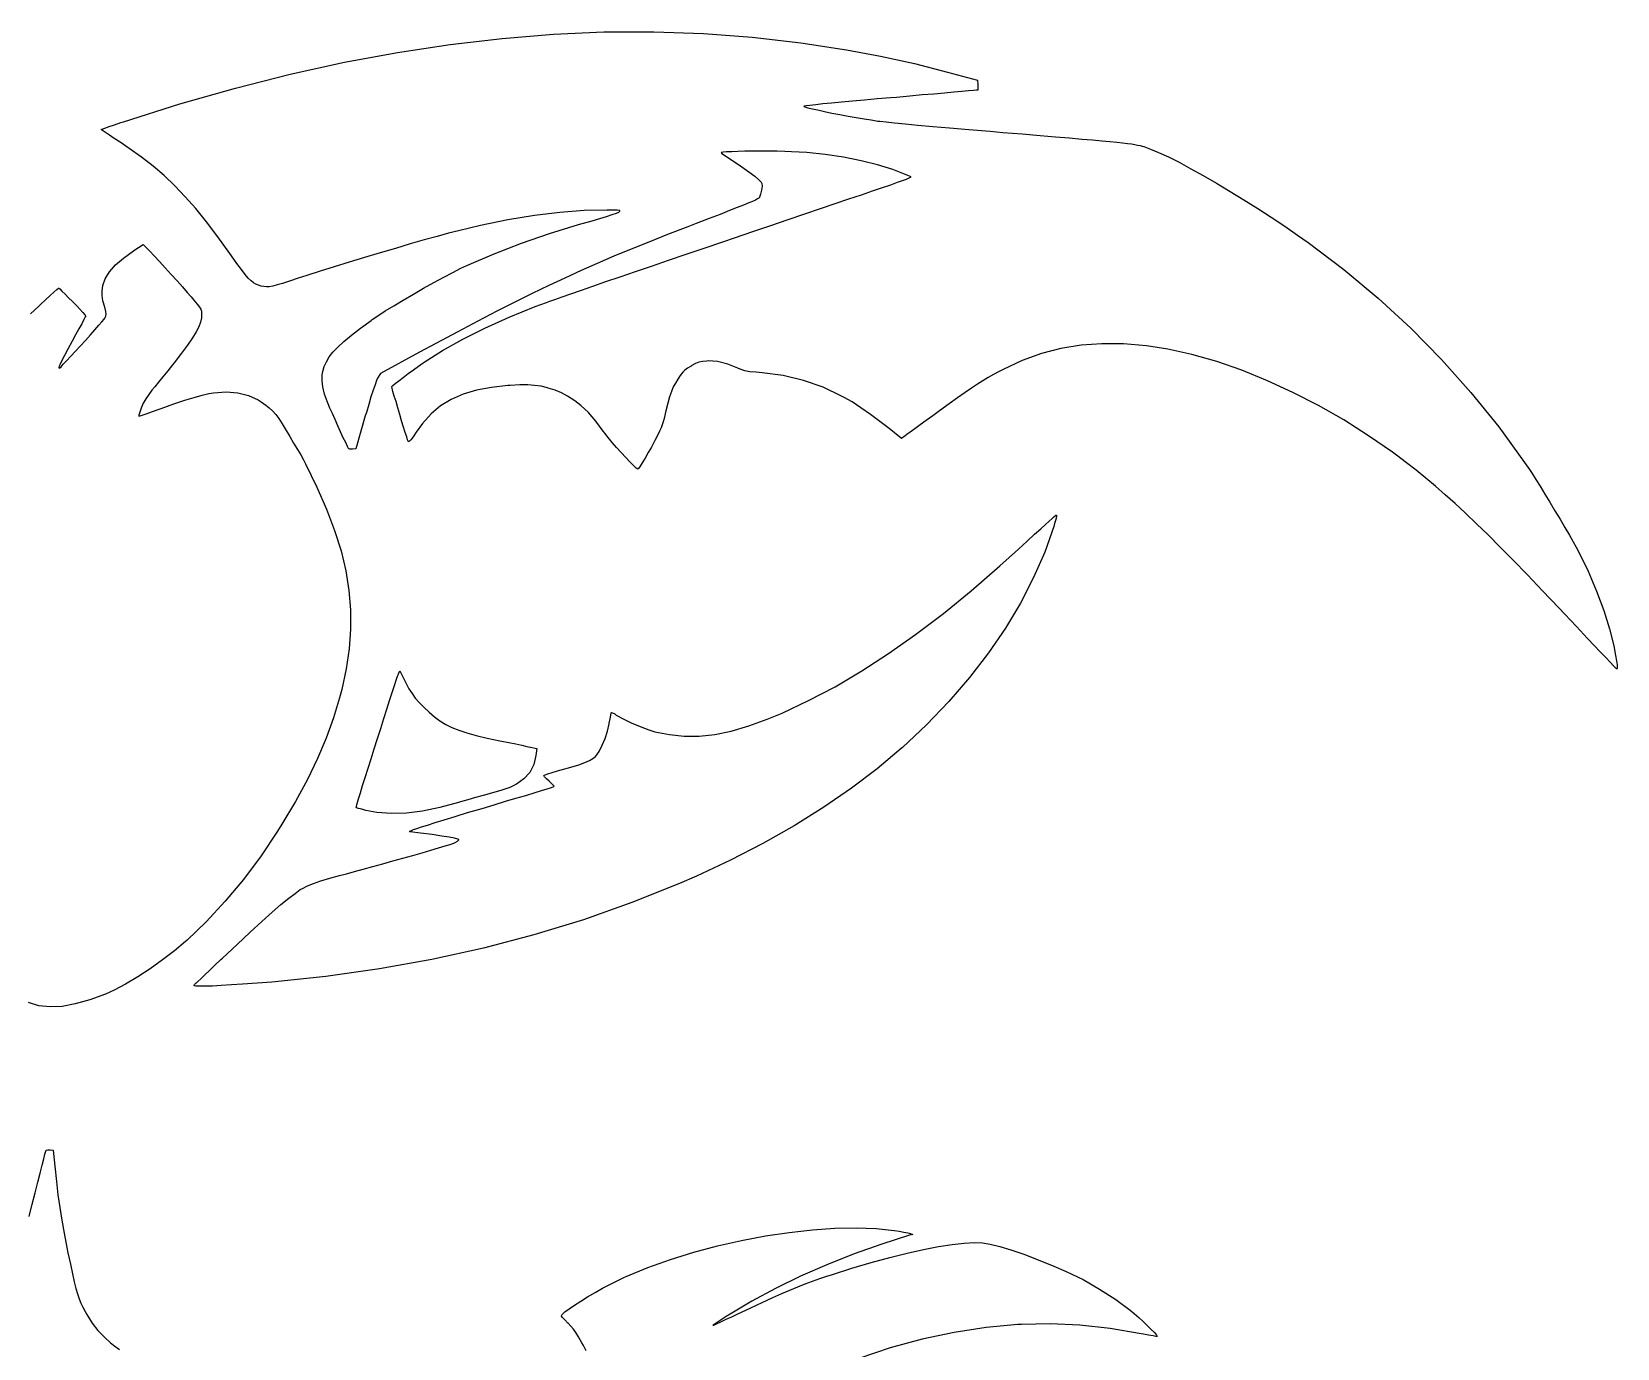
# Model space of a CAD drawing. Extents: x 9 to 342, y 7 to 196.
# Drawn here: x 319.26 to 326.42, y 181.83 to 187.77 of the extents above; entities that cross this region are included whole.
import ezdxf

# ---------------------------------------------------------------- set-up
doc = ezdxf.new("R2010")
doc.units = 0
doc.layers.add('BLACK', color=7, linetype='CONTINUOUS')

msp = doc.modelspace()

# ---------------------------------------------------------------- linework, layer by layer
at = {"layer": 'BLACK', "linetype": 'CONTINUOUS'}
for p, q in [((321.385, 187.741), (321.617, 187.76)), ((321.617, 187.76), (321.845, 187.77)), ((321.845, 187.77), (322.07, 187.771)), ((322.07, 187.771), (322.294, 187.763)), ((322.294, 187.763), (322.514, 187.747)), ((320.914, 187.678), (321.151, 187.714)), ((321.151, 187.714), (321.385, 187.741)), ((322.514, 187.747), (322.733, 187.721)), ((322.733, 187.721), (322.939, 187.689)), ((322.939, 187.689), (323.093, 187.66)), ((320.43, 187.579), (320.674, 187.633)), ((320.674, 187.633), (320.914, 187.678)), ((323.093, 187.66), (323.245, 187.627)), ((323.245, 187.627), (323.395, 187.589)), ((320.183, 187.516), (320.43, 187.579)), ((323.395, 187.589), (323.53, 187.553)), ((323.53, 187.553), (323.531, 187.531)), ((319.932, 187.445), (320.183, 187.516)), ((323.078, 187.468), (323.02, 187.463)), ((323.139, 187.473), (323.078, 187.468)), ((323.164, 187.475), (323.139, 187.473)), ((323.224, 187.481), (323.164, 187.475)), ((323.28, 187.486), (323.224, 187.481)), ((323.333, 187.49), (323.28, 187.486)), ((323.381, 187.494), (323.333, 187.49)), ((323.423, 187.498), (323.381, 187.494)), ((323.46, 187.502), (323.423, 187.498)), ((323.49, 187.504), (323.46, 187.502)), ((323.512, 187.506), (323.49, 187.504)), ((323.526, 187.508), (323.512, 187.506)), ((323.531, 187.508), (323.526, 187.508)), ((323.531, 187.531), (323.532, 187.518)), ((323.532, 187.518), (323.531, 187.509)), ((323.531, 187.509), (323.531, 187.508)), ((319.677, 187.364), (319.932, 187.445)), ((322.748, 187.435), (322.747, 187.434)), ((322.747, 187.434), (322.751, 187.432)), ((322.757, 187.436), (322.748, 187.435)), ((322.751, 187.432), (322.764, 187.428)), ((322.774, 187.438), (322.757, 187.436)), ((322.764, 187.428), (322.784, 187.423)), ((322.8, 187.441), (322.774, 187.438)), ((322.784, 187.423), (322.809, 187.418)), ((322.832, 187.445), (322.8, 187.441)), ((322.809, 187.418), (322.84, 187.411)), ((322.871, 187.449), (322.832, 187.445)), ((322.84, 187.411), (322.873, 187.404)), ((322.916, 187.453), (322.871, 187.449)), ((322.873, 187.404), (322.909, 187.397)), ((322.909, 187.397), (322.947, 187.39)), ((322.966, 187.458), (322.916, 187.453)), ((323.02, 187.463), (322.966, 187.458)), ((319.577, 187.33), (319.581, 187.332)), ((319.583, 187.325), (319.577, 187.33)), ((319.577, 187.33), (319.577, 187.33)), ((319.581, 187.332), (319.594, 187.336)), ((319.596, 187.316), (319.583, 187.325)), ((319.594, 187.336), (319.613, 187.343)), ((319.613, 187.343), (319.637, 187.351)), ((319.637, 187.351), (319.665, 187.361)), ((319.665, 187.361), (319.677, 187.364)), ((322.947, 187.39), (322.983, 187.384)), ((322.983, 187.384), (323.019, 187.378)), ((323.019, 187.378), (323.051, 187.373)), ((323.051, 187.373), (323.08, 187.368)), ((323.08, 187.368), (323.09, 187.367)), ((323.09, 187.367), (323.118, 187.364)), ((323.118, 187.364), (323.156, 187.36)), ((323.156, 187.36), (323.204, 187.355)), ((323.204, 187.355), (323.261, 187.35)), ((323.261, 187.35), (323.328, 187.344)), ((323.328, 187.344), (323.404, 187.337)), ((323.404, 187.337), (323.491, 187.33)), ((323.491, 187.33), (323.587, 187.322)), ((319.614, 187.304), (319.596, 187.316)), ((319.636, 187.29), (319.614, 187.304)), ((319.662, 187.273), (319.636, 187.29)), ((319.703, 187.245), (319.662, 187.273)), ((323.587, 187.322), (323.644, 187.317)), ((323.644, 187.317), (323.732, 187.31)), ((323.732, 187.31), (323.812, 187.303)), ((323.812, 187.303), (323.882, 187.297)), ((323.882, 187.297), (323.945, 187.292)), ((323.945, 187.292), (324, 187.287)), ((324, 187.287), (324.049, 187.283)), ((324.049, 187.283), (324.091, 187.279)), ((324.091, 187.279), (324.127, 187.276)), ((324.127, 187.276), (324.158, 187.273)), ((324.158, 187.273), (324.184, 187.27)), ((324.184, 187.27), (324.206, 187.267)), ((324.206, 187.267), (324.224, 187.265)), ((324.224, 187.265), (324.239, 187.262)), ((324.239, 187.262), (324.252, 187.26)), ((324.252, 187.26), (324.263, 187.258)), ((324.263, 187.258), (324.273, 187.255)), ((324.273, 187.255), (324.281, 187.253)), ((324.281, 187.253), (324.311, 187.242)), ((319.759, 187.205), (319.703, 187.245)), ((319.812, 187.164), (319.759, 187.205)), ((322.374, 187.226), (322.373, 187.226)), ((322.373, 187.226), (322.377, 187.222)), ((322.382, 187.228), (322.374, 187.226)), ((322.377, 187.222), (322.388, 187.214)), ((322.398, 187.229), (322.382, 187.228)), ((322.388, 187.214), (322.404, 187.204)), ((322.421, 187.23), (322.398, 187.229)), ((322.404, 187.204), (322.424, 187.19)), ((322.449, 187.231), (322.421, 187.23)), ((322.424, 187.19), (322.429, 187.187)), ((322.429, 187.187), (322.467, 187.162)), ((322.481, 187.232), (322.449, 187.231)), ((322.516, 187.232), (322.481, 187.232)), ((322.553, 187.232), (322.516, 187.232)), ((322.59, 187.232), (322.553, 187.232)), ((322.626, 187.232), (322.59, 187.232)), ((322.661, 187.231), (322.626, 187.232)), ((322.691, 187.23), (322.661, 187.231)), ((322.76, 187.226), (322.691, 187.23)), ((322.843, 187.217), (322.76, 187.226)), ((322.926, 187.205), (322.843, 187.217)), ((323.005, 187.189), (322.926, 187.205)), ((323.079, 187.171), (323.005, 187.189)), ((324.311, 187.242), (324.347, 187.227)), ((324.347, 187.227), (324.391, 187.206)), ((324.391, 187.206), (324.439, 187.182)), ((324.439, 187.182), (324.492, 187.153)), ((319.861, 187.122), (319.812, 187.164)), ((319.909, 187.076), (319.861, 187.122)), ((322.467, 187.162), (322.499, 187.139)), ((322.499, 187.139), (322.525, 187.119)), ((322.525, 187.119), (322.543, 187.103)), ((323.148, 187.15), (323.079, 187.171)), ((323.208, 187.126), (323.148, 187.15)), ((323.231, 187.116), (323.208, 187.126)), ((323.21, 187.106), (323.231, 187.116)), ((324.492, 187.153), (324.548, 187.122)), ((324.548, 187.122), (324.608, 187.088)), ((319.956, 187.027), (319.909, 187.076)), ((322.543, 187.103), (322.554, 187.092)), ((322.551, 187.039), (322.546, 187.025)), ((322.555, 187.056), (322.551, 187.039)), ((322.554, 187.092), (322.557, 187.086)), ((322.558, 187.074), (322.555, 187.056)), ((322.557, 187.086), (322.558, 187.074)), ((323.006, 187.036), (323.057, 187.053)), ((323.057, 187.053), (323.101, 187.069)), ((323.101, 187.069), (323.139, 187.081)), ((323.139, 187.081), (323.169, 187.092)), ((323.169, 187.092), (323.191, 187.1)), ((323.191, 187.1), (323.205, 187.105)), ((323.205, 187.105), (323.21, 187.106)), ((324.608, 187.088), (324.669, 187.051)), ((324.669, 187.051), (324.731, 187.013)), ((320.004, 186.973), (319.956, 187.027)), ((320.052, 186.913), (320.004, 186.973)), ((322.446, 186.978), (322.411, 186.964)), ((322.475, 186.989), (322.446, 186.978)), ((322.498, 186.999), (322.475, 186.989)), ((322.515, 187.006), (322.498, 186.999)), ((322.528, 187.012), (322.515, 187.006)), ((322.537, 187.017), (322.528, 187.012)), ((322.543, 187.021), (322.537, 187.017)), ((322.546, 187.023), (322.543, 187.021)), ((322.546, 187.025), (322.546, 187.023)), ((322.751, 186.949), (322.822, 186.973)), ((322.822, 186.973), (322.888, 186.996)), ((322.888, 186.996), (322.95, 187.017)), ((322.95, 187.017), (323.006, 187.036)), ((324.731, 187.013), (324.794, 186.974)), ((324.794, 186.974), (324.855, 186.934)), ((320.103, 186.846), (320.052, 186.913)), ((321.288, 186.897), (321.188, 186.873)), ((321.411, 186.922), (321.288, 186.897)), ((321.531, 186.942), (321.411, 186.922)), ((321.646, 186.955), (321.531, 186.942)), ((321.599, 186.861), (321.73, 186.901)), ((321.755, 186.964), (321.646, 186.955)), ((321.73, 186.901), (321.791, 186.918)), ((321.858, 186.966), (321.755, 186.964)), ((321.791, 186.918), (321.826, 186.928)), ((321.826, 186.928), (321.857, 186.938)), ((321.857, 186.938), (321.882, 186.946)), ((321.87, 186.966), (321.858, 186.966)), ((321.891, 186.966), (321.87, 186.966)), ((321.882, 186.946), (321.901, 186.952)), ((321.905, 186.966), (321.891, 186.966)), ((321.901, 186.952), (321.912, 186.957)), ((321.913, 186.965), (321.905, 186.966)), ((321.912, 186.957), (321.914, 186.958)), ((321.916, 186.964), (321.913, 186.965)), ((321.914, 186.958), (321.916, 186.961)), ((321.916, 186.961), (321.916, 186.964)), ((322.261, 186.906), (322.223, 186.891)), ((322.319, 186.928), (322.261, 186.906)), ((322.369, 186.947), (322.319, 186.928)), ((322.411, 186.964), (322.369, 186.947)), ((322.517, 186.87), (322.598, 186.897)), ((322.598, 186.897), (322.676, 186.924)), ((322.676, 186.924), (322.751, 186.949)), ((324.855, 186.934), (324.916, 186.894)), ((320.157, 186.771), (320.103, 186.846)), ((321.034, 186.832), (320.971, 186.814)), ((321.092, 186.848), (321.034, 186.832)), ((321.144, 186.862), (321.092, 186.848)), ((321.188, 186.873), (321.144, 186.862)), ((321.473, 186.817), (321.599, 186.861)), ((322.132, 186.856), (322.047, 186.822)), ((322.223, 186.891), (322.132, 186.856)), ((322.381, 186.823), (322.434, 186.841)), ((322.434, 186.841), (322.517, 186.87)), ((324.916, 186.894), (324.974, 186.854)), ((324.974, 186.854), (325.021, 186.82)), ((319.677, 186.75), (319.722, 186.783)), ((319.722, 186.783), (319.724, 186.784)), ((319.724, 186.784), (319.766, 186.812)), ((319.766, 186.812), (319.78, 186.798)), ((319.78, 186.798), (319.796, 186.782)), ((319.796, 186.782), (319.816, 186.76)), ((319.816, 186.76), (319.84, 186.734)), ((320.164, 186.76), (320.157, 186.771)), ((320.189, 186.726), (320.164, 186.76)), ((320.765, 186.753), (320.696, 186.732)), ((320.835, 186.774), (320.765, 186.753)), ((320.904, 186.794), (320.835, 186.774)), ((320.971, 186.814), (320.904, 186.794)), ((321.227, 186.717), (321.35, 186.769)), ((321.35, 186.769), (321.473, 186.817)), ((321.89, 186.758), (321.815, 186.726)), ((321.967, 186.79), (321.89, 186.758)), ((322.047, 186.822), (321.967, 186.79)), ((322.136, 186.74), (322.216, 186.767)), ((322.216, 186.767), (322.297, 186.795)), ((322.297, 186.795), (322.381, 186.823)), ((325.021, 186.82), (325.183, 186.698)), ((319.595, 186.657), (319.614, 186.688)), ((319.614, 186.688), (319.641, 186.719)), ((319.641, 186.719), (319.677, 186.75)), ((319.84, 186.734), (319.866, 186.706)), ((319.866, 186.706), (319.893, 186.676)), ((320.21, 186.698), (320.189, 186.726)), ((320.226, 186.676), (320.21, 186.698)), ((320.564, 186.691), (320.505, 186.672)), ((320.628, 186.711), (320.564, 186.691)), ((320.696, 186.732), (320.628, 186.711)), ((321.122, 186.664), (321.163, 186.685)), ((321.163, 186.685), (321.199, 186.704)), ((321.199, 186.704), (321.227, 186.717)), ((321.742, 186.694), (321.669, 186.66)), ((321.815, 186.726), (321.742, 186.694)), ((321.918, 186.666), (321.987, 186.689)), ((321.987, 186.689), (322.06, 186.714)), ((322.06, 186.714), (322.136, 186.74)), ((325.183, 186.698), (325.337, 186.569)), ((319.377, 186.608), (319.385, 186.614)), ((319.385, 186.614), (319.386, 186.614)), ((319.386, 186.614), (319.391, 186.611)), ((319.391, 186.611), (319.4, 186.601)), ((319.581, 186.603), (319.584, 186.625)), ((319.584, 186.625), (319.585, 186.627)), ((319.585, 186.627), (319.595, 186.657)), ((319.893, 186.676), (319.919, 186.647)), ((319.919, 186.647), (319.944, 186.62)), ((319.944, 186.62), (319.965, 186.595)), ((320.24, 186.659), (320.226, 186.676)), ((320.253, 186.647), (320.24, 186.659)), ((320.264, 186.638), (320.253, 186.647)), ((320.275, 186.632), (320.264, 186.638)), ((320.286, 186.628), (320.275, 186.632)), ((320.299, 186.624), (320.286, 186.628)), ((320.311, 186.622), (320.299, 186.624)), ((320.299, 186.624), (320.299, 186.624)), ((320.322, 186.621), (320.311, 186.622)), ((320.335, 186.621), (320.322, 186.621)), ((320.351, 186.624), (320.335, 186.621)), ((320.37, 186.629), (320.351, 186.624)), ((320.395, 186.636), (320.37, 186.629)), ((320.426, 186.646), (320.395, 186.636)), ((320.465, 186.659), (320.426, 186.646)), ((320.505, 186.672), (320.465, 186.659)), ((320.985, 186.587), (321.031, 186.614)), ((321.031, 186.614), (321.077, 186.64)), ((321.077, 186.64), (321.122, 186.664)), ((321.596, 186.626), (321.521, 186.59)), ((321.669, 186.66), (321.596, 186.626)), ((321.743, 186.605), (321.795, 186.624)), ((321.795, 186.624), (321.854, 186.644)), ((321.854, 186.644), (321.918, 186.666)), ((319.296, 186.533), (319.303, 186.54)), ((319.303, 186.54), (319.326, 186.562)), ((319.326, 186.562), (319.346, 186.581)), ((319.346, 186.581), (319.364, 186.597)), ((319.364, 186.597), (319.377, 186.608)), ((319.4, 186.601), (319.414, 186.588)), ((319.414, 186.588), (319.43, 186.571)), ((319.43, 186.571), (319.448, 186.554)), ((319.448, 186.554), (319.465, 186.536)), ((319.581, 186.582), (319.581, 186.603)), ((319.585, 186.558), (319.581, 186.582)), ((319.593, 186.528), (319.585, 186.558)), ((319.965, 186.595), (319.983, 186.575)), ((319.983, 186.575), (319.995, 186.561)), ((319.995, 186.561), (319.995, 186.56)), ((319.995, 186.56), (320.01, 186.542)), ((320.01, 186.542), (320.02, 186.528)), ((320.897, 186.535), (320.939, 186.561)), ((320.939, 186.561), (320.985, 186.587)), ((321.443, 186.551), (321.362, 186.51)), ((321.521, 186.59), (321.443, 186.551)), ((321.534, 186.531), (321.585, 186.55)), ((321.585, 186.55), (321.6, 186.556)), ((321.6, 186.556), (321.624, 186.564)), ((321.624, 186.564), (321.656, 186.576)), ((321.656, 186.576), (321.696, 186.589)), ((321.696, 186.589), (321.743, 186.605)), ((325.337, 186.569), (325.484, 186.434)), ((319.258, 186.498), (319.296, 186.533)), ((319.465, 186.536), (319.481, 186.519)), ((319.481, 186.519), (319.494, 186.505)), ((319.498, 186.473), (319.489, 186.454)), ((319.494, 186.505), (319.503, 186.494)), ((319.505, 186.485), (319.498, 186.473)), ((319.503, 186.494), (319.507, 186.489)), ((319.507, 186.489), (319.505, 186.485)), ((319.507, 186.489), (319.507, 186.489)), ((319.58, 186.463), (319.59, 186.474)), ((319.59, 186.474), (319.593, 186.479)), ((319.598, 186.509), (319.593, 186.528)), ((319.593, 186.528), (319.593, 186.528)), ((319.593, 186.479), (319.598, 186.488)), ((319.6, 186.497), (319.598, 186.509)), ((319.598, 186.488), (319.6, 186.497)), ((320.02, 186.528), (320.026, 186.519)), ((320.029, 186.48), (320.025, 186.461)), ((320.026, 186.519), (320.029, 186.511)), ((320.029, 186.511), (320.03, 186.504)), ((320.03, 186.497), (320.029, 186.48)), ((320.03, 186.504), (320.03, 186.497)), ((320.746, 186.434), (320.795, 186.469)), ((320.795, 186.469), (320.799, 186.473)), ((320.799, 186.473), (320.825, 186.49)), ((320.825, 186.49), (320.858, 186.512)), ((320.858, 186.512), (320.897, 186.535)), ((321.276, 186.466), (321.185, 186.417)), ((321.362, 186.51), (321.276, 186.466)), ((321.308, 186.434), (321.417, 186.483)), ((321.417, 186.483), (321.534, 186.531)), ((319.461, 186.404), (319.446, 186.375)), ((319.476, 186.431), (319.461, 186.404)), ((319.489, 186.454), (319.476, 186.431)), ((319.506, 186.379), (319.528, 186.404)), ((319.528, 186.404), (319.548, 186.426)), ((319.548, 186.426), (319.566, 186.447)), ((319.566, 186.447), (319.58, 186.463)), ((320.005, 186.417), (319.989, 186.39)), ((320.017, 186.44), (320.005, 186.417)), ((320.025, 186.461), (320.017, 186.44)), ((320.672, 186.374), (320.706, 186.402)), ((320.706, 186.402), (320.746, 186.434)), ((321.185, 186.417), (321.086, 186.365)), ((321.209, 186.385), (321.308, 186.434)), ((325.484, 186.434), (325.623, 186.292)), ((319.427, 186.339), (319.411, 186.31)), ((319.446, 186.375), (319.427, 186.339)), ((319.44, 186.307), (319.461, 186.33)), ((319.461, 186.33), (319.483, 186.354)), ((319.483, 186.354), (319.506, 186.379)), ((319.967, 186.358), (319.939, 186.321)), ((319.989, 186.39), (319.967, 186.358)), ((320.605, 186.304), (320.622, 186.326)), ((320.622, 186.326), (320.644, 186.349)), ((320.644, 186.349), (320.672, 186.374)), ((321.013, 186.326), (320.837, 186.23)), ((321.086, 186.365), (321.013, 186.326)), ((321.034, 186.281), (321.117, 186.333)), ((321.117, 186.333), (321.209, 186.385)), ((323.906, 186.342), (323.818, 186.319)), ((323.997, 186.357), (323.906, 186.342)), ((324.091, 186.364), (323.997, 186.357)), ((324.189, 186.363), (324.091, 186.364)), ((324.293, 186.354), (324.189, 186.363)), ((324.389, 186.339), (324.293, 186.354)), ((324.497, 186.315), (324.389, 186.339)), ((319.388, 186.262), (319.386, 186.256)), ((319.386, 186.256), (319.387, 186.254)), ((319.387, 186.254), (319.39, 186.255)), ((319.392, 186.272), (319.388, 186.262)), ((319.39, 186.255), (319.396, 186.26)), ((319.39, 186.255), (319.39, 186.255)), ((319.4, 186.288), (319.392, 186.272)), ((319.396, 186.26), (319.406, 186.271)), ((319.411, 186.31), (319.4, 186.288)), ((319.406, 186.271), (319.421, 186.287)), ((319.421, 186.287), (319.44, 186.307)), ((319.898, 186.268), (319.877, 186.242)), ((319.906, 186.278), (319.898, 186.268)), ((319.939, 186.321), (319.906, 186.278)), ((320.577, 186.238), (320.583, 186.261)), ((320.583, 186.261), (320.593, 186.282)), ((320.593, 186.282), (320.605, 186.304)), ((320.985, 186.246), (321.008, 186.262)), ((321.008, 186.262), (321.029, 186.277)), ((321.029, 186.277), (321.034, 186.281)), ((322.222, 186.253), (322.21, 186.245)), ((322.238, 186.263), (322.222, 186.253)), ((322.239, 186.264), (322.238, 186.263)), ((322.258, 186.274), (322.239, 186.264)), ((322.273, 186.28), (322.258, 186.274)), ((322.289, 186.284), (322.273, 186.28)), ((322.309, 186.285), (322.289, 186.284)), ((322.315, 186.286), (322.309, 186.285)), ((322.357, 186.283), (322.315, 186.286)), ((322.403, 186.272), (322.357, 186.283)), ((322.449, 186.254), (322.403, 186.272)), ((322.46, 186.249), (322.449, 186.254)), ((323.731, 186.288), (323.646, 186.248)), ((323.818, 186.319), (323.731, 186.288)), ((324.609, 186.283), (324.497, 186.315)), ((324.723, 186.244), (324.609, 186.283)), ((325.623, 186.292), (325.756, 186.144)), ((319.835, 186.19), (319.819, 186.169)), ((319.855, 186.215), (319.835, 186.19)), ((319.877, 186.242), (319.855, 186.215)), ((320.573, 186.196), (320.574, 186.223)), ((320.576, 186.169), (320.573, 186.196)), ((320.574, 186.223), (320.577, 186.238)), ((320.819, 186.198), (320.813, 186.179)), ((320.824, 186.208), (320.819, 186.198)), ((320.837, 186.23), (320.824, 186.208)), ((320.892, 186.175), (320.903, 186.184)), ((320.903, 186.184), (320.919, 186.197)), ((320.919, 186.197), (320.939, 186.212)), ((320.939, 186.212), (320.961, 186.229)), ((320.961, 186.229), (320.985, 186.246)), ((322.167, 186.186), (322.157, 186.169)), ((322.178, 186.204), (322.167, 186.186)), ((322.189, 186.221), (322.178, 186.204)), ((322.2, 186.235), (322.189, 186.221)), ((322.21, 186.245), (322.2, 186.235)), ((322.48, 186.242), (322.46, 186.249)), ((322.503, 186.237), (322.48, 186.242)), ((322.531, 186.235), (322.503, 186.237)), ((322.558, 186.233), (322.531, 186.235)), ((322.653, 186.22), (322.558, 186.233)), ((322.745, 186.198), (322.653, 186.22)), ((322.833, 186.168), (322.745, 186.198)), ((323.53, 186.181), (323.503, 186.164)), ((323.554, 186.197), (323.53, 186.181)), ((323.578, 186.211), (323.554, 186.197)), ((323.602, 186.225), (323.578, 186.211)), ((323.627, 186.238), (323.602, 186.225)), ((323.646, 186.248), (323.627, 186.238)), ((324.838, 186.197), (324.723, 186.244)), ((324.953, 186.144), (324.838, 186.197)), ((319.779, 186.116), (319.77, 186.1)), ((319.792, 186.135), (319.779, 186.116)), ((319.806, 186.154), (319.792, 186.135)), ((319.819, 186.169), (319.806, 186.154)), ((319.905, 186.093), (319.954, 186.109)), ((319.954, 186.109), (319.996, 186.122)), ((319.996, 186.122), (320.032, 186.132)), ((320.032, 186.132), (320.063, 186.139)), ((320.063, 186.139), (320.084, 186.143)), ((320.084, 186.143), (320.14, 186.147)), ((320.14, 186.147), (320.193, 186.143)), ((320.193, 186.143), (320.241, 186.131)), ((320.241, 186.131), (320.285, 186.111)), ((320.285, 186.111), (320.299, 186.101)), ((320.584, 186.137), (320.576, 186.169)), ((320.598, 186.1), (320.584, 186.137)), ((320.794, 186.124), (320.784, 186.09)), ((320.804, 186.155), (320.794, 186.124)), ((320.813, 186.179), (320.804, 186.155)), ((320.888, 186.171), (320.892, 186.175)), ((320.888, 186.17), (320.888, 186.171)), ((320.889, 186.163), (320.888, 186.17)), ((320.893, 186.148), (320.889, 186.163)), ((320.899, 186.128), (320.893, 186.148)), ((320.907, 186.103), (320.899, 186.128)), ((321.156, 186.113), (321.108, 186.083)), ((321.21, 186.137), (321.156, 186.113)), ((321.27, 186.155), (321.21, 186.137)), ((321.337, 186.167), (321.27, 186.155)), ((321.412, 186.175), (321.337, 186.167)), ((321.422, 186.176), (321.412, 186.175)), ((321.465, 186.178), (321.422, 186.176)), ((321.501, 186.178), (321.465, 186.178)), ((321.532, 186.176), (321.501, 186.178)), ((321.561, 186.172), (321.532, 186.176)), ((321.59, 186.165), (321.561, 186.172)), ((321.593, 186.164), (321.59, 186.165)), ((321.625, 186.154), (321.593, 186.164)), ((321.653, 186.142), (321.625, 186.154)), ((321.681, 186.127), (321.653, 186.142)), ((321.713, 186.107), (321.681, 186.127)), ((322.141, 186.125), (322.133, 186.096)), ((322.149, 186.149), (322.141, 186.125)), ((322.157, 186.169), (322.149, 186.149)), ((322.917, 186.128), (322.833, 186.168)), ((322.928, 186.122), (322.917, 186.128)), ((322.964, 186.101), (322.928, 186.122)), ((323.44, 186.12), (323.402, 186.093)), ((323.474, 186.144), (323.44, 186.12)), ((323.503, 186.164), (323.474, 186.144)), ((325.068, 186.085), (324.953, 186.144)), ((325.756, 186.144), (325.881, 185.989)), ((319.751, 186.055), (319.747, 186.042)), ((319.747, 186.042), (319.747, 186.037)), ((319.747, 186.037), (319.753, 186.038)), ((319.747, 186.037), (319.747, 186.037)), ((319.757, 186.073), (319.751, 186.055)), ((319.753, 186.038), (319.766, 186.043)), ((319.767, 186.095), (319.757, 186.073)), ((319.766, 186.043), (319.785, 186.049)), ((319.77, 186.1), (319.767, 186.095)), ((319.785, 186.049), (319.809, 186.058)), ((319.809, 186.058), (319.838, 186.068)), ((319.838, 186.068), (319.848, 186.072)), ((319.848, 186.072), (319.905, 186.093)), ((320.299, 186.101), (320.319, 186.087)), ((320.319, 186.087), (320.335, 186.074)), ((320.335, 186.074), (320.35, 186.061)), ((320.35, 186.061), (320.364, 186.045)), ((320.364, 186.045), (320.378, 186.026)), ((320.601, 186.092), (320.598, 186.1)), ((320.609, 186.073), (320.601, 186.092)), ((320.62, 186.049), (320.609, 186.073)), ((320.632, 186.022), (320.62, 186.049)), ((320.768, 186.038), (320.725, 185.89)), ((320.773, 186.053), (320.768, 186.038)), ((320.784, 186.09), (320.773, 186.053)), ((320.915, 186.075), (320.907, 186.103)), ((320.924, 186.045), (320.915, 186.075)), ((320.932, 186.016), (320.924, 186.045)), ((321.065, 186.047), (321.026, 186.004)), ((321.108, 186.083), (321.065, 186.047)), ((321.741, 186.085), (321.713, 186.107)), ((321.775, 186.053), (321.741, 186.085)), ((321.808, 186.015), (321.775, 186.053)), ((322.124, 186.061), (322.116, 186.027)), ((322.133, 186.096), (322.124, 186.061)), ((323.004, 186.075), (322.964, 186.101)), ((323.047, 186.045), (323.004, 186.075)), ((323.09, 186.013), (323.047, 186.045)), ((323.328, 186.039), (323.299, 186.018)), ((323.358, 186.061), (323.328, 186.039)), ((323.402, 186.093), (323.358, 186.061)), ((325.182, 186.02), (325.068, 186.085)), ((320.378, 186.026), (320.394, 186.002)), ((320.394, 186.002), (320.412, 185.972)), ((320.412, 185.972), (320.428, 185.945)), ((320.645, 185.994), (320.632, 186.022)), ((320.657, 185.966), (320.645, 185.994)), ((320.669, 185.94), (320.657, 185.966)), ((320.941, 185.988), (320.932, 186.016)), ((320.948, 185.964), (320.941, 185.988)), ((320.998, 185.965), (320.984, 185.944)), ((321.026, 186.004), (320.998, 185.965)), ((321.842, 185.97), (321.808, 186.015)), ((321.849, 185.96), (321.842, 185.97)), ((322.096, 185.969), (322.087, 185.95)), ((322.103, 185.984), (322.096, 185.969)), ((322.108, 185.998), (322.103, 185.984)), ((322.112, 186.012), (322.108, 185.998)), ((322.116, 186.027), (322.112, 186.012)), ((323.131, 185.981), (323.09, 186.013)), ((323.187, 185.936), (323.131, 185.981)), ((323.226, 185.965), (323.211, 185.954)), ((323.247, 185.98), (323.226, 185.965)), ((323.271, 185.998), (323.247, 185.98)), ((323.299, 186.018), (323.271, 185.998)), ((325.294, 185.949), (325.182, 186.02)), ((325.881, 185.989), (325.998, 185.828)), ((320.428, 185.945), (320.445, 185.916)), ((320.445, 185.916), (320.462, 185.887)), ((320.68, 185.918), (320.669, 185.94)), ((320.688, 185.901), (320.68, 185.918)), ((320.693, 185.892), (320.688, 185.901)), ((320.955, 185.944), (320.948, 185.964)), ((320.959, 185.93), (320.955, 185.944)), ((320.962, 185.924), (320.959, 185.93)), ((320.963, 185.922), (320.962, 185.924)), ((320.967, 185.924), (320.963, 185.922)), ((320.974, 185.931), (320.967, 185.924)), ((320.984, 185.944), (320.974, 185.931)), ((321.864, 185.941), (321.849, 185.96)), ((321.882, 185.919), (321.864, 185.941)), ((321.901, 185.896), (321.882, 185.919)), ((321.922, 185.873), (321.901, 185.896)), ((322.059, 185.898), (322.045, 185.873)), ((322.075, 185.927), (322.059, 185.898)), ((322.087, 185.95), (322.075, 185.927)), ((323.203, 185.948), (323.187, 185.936)), ((323.211, 185.954), (323.203, 185.948)), ((323.203, 185.948), (323.203, 185.948)), ((325.402, 185.874), (325.294, 185.949)), ((320.462, 185.887), (320.477, 185.862)), ((320.477, 185.862), (320.489, 185.84)), ((320.489, 185.84), (320.497, 185.825)), ((320.497, 185.825), (320.499, 185.822)), ((320.499, 185.822), (320.55, 185.717)), ((320.699, 185.889), (320.693, 185.892)), ((320.693, 185.892), (320.693, 185.892)), ((320.71, 185.889), (320.699, 185.889)), ((320.725, 185.89), (320.71, 185.889)), ((321.943, 185.85), (321.922, 185.873)), ((321.961, 185.831), (321.943, 185.85)), ((321.978, 185.814), (321.961, 185.831)), ((322.018, 185.827), (322.008, 185.811)), ((322.031, 185.848), (322.018, 185.827)), ((322.045, 185.873), (322.031, 185.848)), ((325.42, 185.861), (325.402, 185.874)), ((325.465, 185.827), (325.42, 185.861)), ((325.509, 185.793), (325.465, 185.827)), ((325.998, 185.828), (326.02, 185.796)), ((321.99, 185.803), (321.978, 185.814)), ((321.997, 185.798), (321.99, 185.803)), ((322, 185.801), (321.997, 185.798)), ((322.008, 185.811), (322, 185.801)), ((325.552, 185.758), (325.509, 185.793)), ((325.596, 185.722), (325.552, 185.758)), ((326.02, 185.796), (326.032, 185.778)), ((326.032, 185.778), (326.049, 185.752)), ((326.049, 185.752), (326.068, 185.721)), ((320.55, 185.717), (320.594, 185.618)), ((325.64, 185.683), (325.596, 185.722)), ((325.685, 185.643), (325.64, 185.683)), ((326.068, 185.721), (326.089, 185.686)), ((326.089, 185.686), (326.112, 185.649)), ((320.594, 185.618), (320.63, 185.522)), ((325.732, 185.599), (325.685, 185.643)), ((326.112, 185.649), (326.135, 185.61)), ((326.135, 185.61), (326.158, 185.572)), ((323.815, 185.529), (323.836, 185.549)), ((323.874, 185.54), (323.833, 185.424)), ((323.836, 185.549), (323.853, 185.564)), ((323.853, 185.564), (323.866, 185.575)), ((323.866, 185.575), (323.875, 185.583)), ((323.878, 185.553), (323.874, 185.54)), ((323.875, 185.583), (323.881, 185.588)), ((323.883, 185.571), (323.878, 185.553)), ((323.881, 185.588), (323.884, 185.59)), ((323.886, 185.584), (323.883, 185.571)), ((323.884, 185.59), (323.886, 185.59)), ((323.886, 185.59), (323.886, 185.584)), ((323.886, 185.59), (323.886, 185.59)), ((325.781, 185.552), (325.732, 185.599)), ((325.833, 185.502), (325.781, 185.552)), ((326.158, 185.572), (326.18, 185.535)), ((320.63, 185.522), (320.659, 185.429)), ((323.715, 185.438), (323.754, 185.474)), ((323.754, 185.474), (323.787, 185.505)), ((323.787, 185.505), (323.815, 185.529)), ((325.888, 185.447), (325.833, 185.502)), ((326.18, 185.535), (326.2, 185.501)), ((326.2, 185.501), (326.217, 185.471)), ((326.217, 185.471), (326.23, 185.447)), ((320.659, 185.429), (320.68, 185.34)), ((323.631, 185.362), (323.715, 185.438)), ((323.833, 185.424), (323.783, 185.309)), ((325.947, 185.387), (325.888, 185.447)), ((326.23, 185.447), (326.239, 185.43)), ((326.239, 185.43), (326.284, 185.338)), ((320.68, 185.34), (320.694, 185.251)), ((323.502, 185.25), (323.631, 185.362)), ((326.011, 185.321), (325.947, 185.387)), ((326.284, 185.338), (326.322, 185.248)), ((320.694, 185.251), (320.701, 185.164)), ((323.376, 185.147), (323.502, 185.25)), ((323.783, 185.309), (323.724, 185.194)), ((326.079, 185.25), (326.011, 185.321)), ((326.153, 185.173), (326.079, 185.25)), ((323.724, 185.194), (323.656, 185.081)), ((326.322, 185.248), (326.355, 185.161)), ((320.701, 185.164), (320.702, 185.076)), ((323.251, 185.053), (323.376, 185.147)), ((326.232, 185.088), (326.153, 185.173)), ((326.355, 185.161), (326.381, 185.078)), ((320.702, 185.076), (320.695, 184.987)), ((323.129, 184.966), (323.251, 185.053)), ((323.656, 185.081), (323.579, 184.969)), ((326.249, 185.07), (326.232, 185.088)), ((326.282, 185.035), (326.249, 185.07)), ((326.381, 185.078), (326.4, 185.001)), ((320.695, 184.987), (320.682, 184.897)), ((323.008, 184.888), (323.129, 184.966)), ((323.579, 184.969), (323.494, 184.858)), ((326.312, 185.003), (326.282, 185.035)), ((326.34, 184.973), (326.312, 185.003)), ((326.364, 184.948), (326.34, 184.973)), ((326.4, 185.001), (326.408, 184.958)), ((320.682, 184.897), (320.662, 184.804)), ((326.384, 184.927), (326.364, 184.948)), ((326.399, 184.911), (326.384, 184.927)), ((326.409, 184.901), (326.399, 184.911)), ((326.408, 184.958), (326.413, 184.933)), ((326.413, 184.897), (326.409, 184.901)), ((326.413, 184.933), (326.415, 184.915)), ((326.414, 184.897), (326.413, 184.897)), ((326.416, 184.899), (326.414, 184.897)), ((326.415, 184.915), (326.416, 184.904)), ((326.416, 184.904), (326.416, 184.899)), ((320.89, 184.791), (320.9, 184.822)), ((320.9, 184.822), (320.908, 184.846)), ((320.908, 184.846), (320.914, 184.864)), ((320.914, 184.864), (320.918, 184.874)), ((320.918, 184.875), (320.924, 184.889)), ((320.918, 184.874), (320.918, 184.875)), ((320.924, 184.889), (320.951, 184.835)), ((320.951, 184.835), (320.965, 184.808)), ((322.888, 184.817), (323.008, 184.888)), ((323.494, 184.858), (323.401, 184.75)), ((320.652, 184.767), (320.625, 184.677)), ((320.662, 184.804), (320.652, 184.767)), ((320.866, 184.716), (320.878, 184.755)), ((320.878, 184.755), (320.89, 184.791)), ((320.965, 184.808), (320.979, 184.786)), ((320.979, 184.786), (320.993, 184.765)), ((320.993, 184.765), (321.011, 184.746)), ((322.649, 184.698), (322.768, 184.754)), ((322.768, 184.754), (322.888, 184.817)), ((323.401, 184.75), (323.3, 184.645)), ((320.852, 184.673), (320.866, 184.716)), ((321.011, 184.746), (321.033, 184.724)), ((321.033, 184.724), (321.056, 184.702)), ((321.056, 184.702), (321.081, 184.681)), ((321.081, 184.681), (321.105, 184.663)), ((321.873, 184.672), (321.876, 184.689)), ((321.876, 184.689), (321.878, 184.699)), ((321.878, 184.699), (321.879, 184.701)), ((321.879, 184.701), (321.884, 184.699)), ((321.884, 184.699), (321.894, 184.694)), ((321.894, 184.694), (321.9, 184.689)), ((321.9, 184.689), (321.931, 184.672)), ((322.581, 184.67), (322.649, 184.698)), ((320.625, 184.677), (320.592, 184.585)), ((320.823, 184.583), (320.838, 184.629)), ((320.838, 184.629), (320.852, 184.673)), ((321.105, 184.663), (321.131, 184.647)), ((321.131, 184.647), (321.159, 184.633)), ((321.159, 184.633), (321.19, 184.621)), ((321.19, 184.621), (321.227, 184.609)), ((321.227, 184.609), (321.269, 184.597)), ((321.85, 184.584), (321.861, 184.617)), ((321.861, 184.617), (321.869, 184.649)), ((321.869, 184.652), (321.873, 184.672)), ((321.869, 184.649), (321.869, 184.652)), ((321.931, 184.672), (321.968, 184.654)), ((321.968, 184.654), (322.008, 184.637)), ((322.008, 184.637), (322.048, 184.622)), ((322.048, 184.622), (322.075, 184.614)), ((322.075, 184.614), (322.14, 184.601)), ((322.345, 184.602), (322.419, 184.617)), ((322.419, 184.617), (322.498, 184.64)), ((322.498, 184.64), (322.581, 184.67)), ((323.3, 184.645), (323.191, 184.543)), ((320.592, 184.585), (320.553, 184.493)), ((320.795, 184.492), (320.809, 184.537)), ((320.809, 184.537), (320.823, 184.583)), ((321.269, 184.597), (321.318, 184.585)), ((321.318, 184.585), (321.375, 184.573)), ((321.375, 184.573), (321.384, 184.572)), ((321.384, 184.572), (321.416, 184.565)), ((321.416, 184.565), (321.447, 184.559)), ((321.447, 184.559), (321.475, 184.553)), ((321.475, 184.553), (321.497, 184.548)), ((321.497, 184.548), (321.512, 184.545)), ((321.512, 184.545), (321.514, 184.544)), ((321.514, 184.544), (321.542, 184.538)), ((321.542, 184.538), (321.538, 184.507)), ((321.823, 184.525), (321.837, 184.553)), ((321.837, 184.553), (321.85, 184.584)), ((322.14, 184.601), (322.206, 184.594)), ((322.206, 184.594), (322.274, 184.594)), ((322.274, 184.594), (322.345, 184.602)), ((323.186, 184.538), (323.078, 184.447)), ((323.191, 184.543), (323.186, 184.538)), ((320.553, 184.493), (320.507, 184.398)), ((320.781, 184.449), (320.795, 184.492)), ((321.528, 184.466), (321.51, 184.43)), ((321.538, 184.507), (321.528, 184.466)), ((321.696, 184.454), (321.731, 184.465)), ((321.731, 184.465), (321.759, 184.475)), ((321.759, 184.475), (321.78, 184.484)), ((321.78, 184.484), (321.795, 184.493)), ((321.795, 184.493), (321.806, 184.502)), ((321.806, 184.502), (321.808, 184.504)), ((321.808, 184.504), (321.823, 184.525)), ((320.507, 184.398), (320.453, 184.299)), ((320.756, 184.371), (320.768, 184.408)), ((320.768, 184.408), (320.781, 184.449)), ((321.484, 184.401), (321.451, 184.377)), ((321.51, 184.43), (321.484, 184.401)), ((321.574, 184.416), (321.579, 184.419)), ((321.577, 184.411), (321.574, 184.416)), ((321.585, 184.402), (321.577, 184.411)), ((321.579, 184.419), (321.592, 184.424)), ((321.597, 184.391), (321.585, 184.402)), ((321.592, 184.424), (321.611, 184.43)), ((321.611, 184.43), (321.635, 184.437)), ((321.635, 184.437), (321.652, 184.442)), ((321.652, 184.442), (321.696, 184.454)), ((323.078, 184.447), (322.961, 184.359)), ((320.738, 184.311), (320.746, 184.338)), ((320.746, 184.338), (320.756, 184.371)), ((321.3, 184.327), (321.266, 184.317)), ((321.327, 184.334), (321.3, 184.327)), ((321.352, 184.341), (321.327, 184.334)), ((321.379, 184.349), (321.352, 184.341)), ((321.402, 184.357), (321.379, 184.349)), ((321.42, 184.363), (321.402, 184.357)), ((321.451, 184.377), (321.42, 184.363)), ((321.448, 184.314), (321.492, 184.327)), ((321.492, 184.327), (321.53, 184.339)), ((321.53, 184.339), (321.563, 184.349)), ((321.563, 184.349), (321.589, 184.357)), ((321.589, 184.357), (321.608, 184.363)), ((321.609, 184.381), (321.597, 184.391)), ((321.608, 184.363), (321.619, 184.367)), ((321.618, 184.372), (321.609, 184.381)), ((321.621, 184.368), (321.618, 184.372)), ((321.619, 184.367), (321.621, 184.368)), ((322.961, 184.359), (322.836, 184.273)), ((320.453, 184.299), (320.392, 184.197)), ((320.727, 184.272), (320.728, 184.277)), ((320.728, 184.271), (320.727, 184.272)), ((320.728, 184.277), (320.732, 184.29)), ((320.737, 184.268), (320.728, 184.271)), ((320.732, 184.29), (320.738, 184.311)), ((320.752, 184.264), (320.737, 184.268)), ((320.771, 184.259), (320.752, 184.264)), ((320.821, 184.25), (320.771, 184.259)), ((320.886, 184.245), (320.821, 184.25)), ((321.027, 184.256), (320.954, 184.247)), ((321.105, 184.272), (321.027, 184.256)), ((321.189, 184.295), (321.105, 184.272)), ((321.173, 184.231), (321.23, 184.249)), ((321.198, 184.297), (321.189, 184.295)), ((321.231, 184.307), (321.198, 184.297)), ((321.23, 184.249), (321.295, 184.268)), ((321.266, 184.317), (321.231, 184.307)), ((321.295, 184.268), (321.349, 184.284)), ((321.349, 184.284), (321.401, 184.3)), ((321.401, 184.3), (321.448, 184.314)), ((322.836, 184.273), (322.703, 184.19)), ((320.392, 184.197), (320.372, 184.165)), ((320.954, 184.247), (320.886, 184.245)), ((320.986, 184.173), (321.001, 184.178)), ((321.001, 184.178), (321.022, 184.185)), ((321.022, 184.185), (321.049, 184.193)), ((321.049, 184.193), (321.083, 184.204)), ((321.083, 184.204), (321.124, 184.217)), ((321.124, 184.217), (321.173, 184.231)), ((322.703, 184.19), (322.562, 184.11)), ((320.372, 184.165), (320.298, 184.054)), ((320.968, 184.164), (320.97, 184.166)), ((320.97, 184.163), (320.968, 184.164)), ((320.97, 184.166), (320.976, 184.169)), ((321.017, 184.157), (320.97, 184.163)), ((320.976, 184.169), (320.986, 184.173)), ((321.07, 184.15), (321.017, 184.157)), ((321.113, 184.143), (321.07, 184.15)), ((321.147, 184.138), (321.113, 184.143)), ((321.128, 184.099), (321.151, 184.106)), ((321.171, 184.134), (321.147, 184.138)), ((321.151, 184.106), (321.167, 184.111)), ((321.167, 184.111), (321.174, 184.114)), ((321.185, 184.13), (321.171, 184.134)), ((321.174, 184.114), (321.184, 184.121)), ((321.184, 184.121), (321.19, 184.127)), ((321.19, 184.128), (321.185, 184.13)), ((321.19, 184.127), (321.19, 184.128)), ((322.562, 184.11), (322.416, 184.035)), ((320.298, 184.054), (320.219, 183.948)), ((320.893, 184.031), (320.938, 184.044)), ((320.938, 184.044), (320.983, 184.056)), ((320.983, 184.056), (321.025, 184.068)), ((321.025, 184.068), (321.064, 184.08)), ((321.064, 184.08), (321.099, 184.09)), ((321.099, 184.09), (321.128, 184.099)), ((322.416, 184.035), (322.263, 183.963)), ((320.609, 183.954), (320.652, 183.965)), ((320.652, 183.965), (320.683, 183.973)), ((320.683, 183.973), (320.719, 183.983)), ((320.719, 183.983), (320.759, 183.994)), ((320.759, 183.994), (320.802, 184.006)), ((320.802, 184.006), (320.847, 184.018)), ((320.847, 184.018), (320.893, 184.031)), ((322.263, 183.963), (322.186, 183.93)), ((320.219, 183.948), (320.136, 183.849)), ((320.452, 183.885), (320.475, 183.902)), ((320.475, 183.902), (320.485, 183.907)), ((320.485, 183.907), (320.507, 183.919)), ((320.507, 183.919), (320.535, 183.93)), ((320.535, 183.93), (320.568, 183.942)), ((320.568, 183.942), (320.609, 183.954)), ((322.186, 183.93), (321.971, 183.844)), ((320.136, 183.849), (320.051, 183.757)), ((320.348, 183.8), (320.388, 183.834)), ((320.388, 183.834), (320.423, 183.863)), ((320.423, 183.863), (320.452, 183.885)), ((321.971, 183.844), (321.752, 183.766)), ((320.051, 183.757), (319.965, 183.674)), ((320.249, 183.71), (320.302, 183.758)), ((320.302, 183.758), (320.348, 183.8)), ((321.752, 183.766), (321.529, 183.698)), ((320.19, 183.655), (320.249, 183.71)), ((321.529, 183.698), (321.301, 183.638)), ((319.908, 183.626), (319.854, 183.585)), ((319.957, 183.668), (319.908, 183.626)), ((319.965, 183.674), (319.957, 183.668)), ((320.124, 183.593), (320.19, 183.655)), ((321.301, 183.638), (321.068, 183.586)), ((319.798, 183.545), (319.742, 183.508)), ((319.854, 183.585), (319.798, 183.545)), ((320.044, 183.517), (320.065, 183.537)), ((320.065, 183.537), (320.09, 183.561)), ((320.09, 183.561), (320.117, 183.586)), ((320.117, 183.586), (320.124, 183.593)), ((320.832, 183.544), (320.591, 183.51)), ((321.068, 183.586), (320.832, 183.544)), ((319.687, 183.476), (319.635, 183.449)), ((319.742, 183.508), (319.687, 183.476)), ((319.996, 183.469), (319.998, 183.474)), ((319.997, 183.468), (319.996, 183.469)), ((320.004, 183.467), (319.997, 183.468)), ((319.998, 183.474), (320.006, 183.481)), ((320.021, 183.466), (320.004, 183.467)), ((320.006, 183.481), (320.007, 183.482)), ((320.007, 183.482), (320.013, 183.488)), ((320.013, 183.488), (320.026, 183.5)), ((320.046, 183.466), (320.021, 183.466)), ((320.026, 183.5), (320.044, 183.517)), ((320.079, 183.467), (320.046, 183.466)), ((320.118, 183.469), (320.079, 183.467)), ((320.164, 183.472), (320.118, 183.469)), ((320.215, 183.475), (320.164, 183.472)), ((320.346, 183.485), (320.215, 183.475)), ((320.591, 183.51), (320.346, 183.485)), ((319.295, 183.378), (319.249, 183.392)), ((319.526, 183.404), (319.46, 183.386)), ((319.596, 183.431), (319.526, 183.404)), ((319.635, 183.449), (319.596, 183.431)), ((319.346, 183.373), (319.295, 183.378)), ((319.401, 183.375), (319.346, 183.373)), ((319.46, 183.386), (319.401, 183.375)), ((319.31, 182.659), (319.318, 182.688)), ((319.318, 182.688), (319.323, 182.709)), ((319.323, 182.709), (319.327, 182.722)), ((319.327, 182.722), (319.329, 182.726)), ((319.329, 182.726), (319.336, 182.728)), ((319.336, 182.728), (319.347, 182.728)), ((319.347, 182.728), (319.36, 182.726)), ((319.36, 182.726), (319.368, 182.654)), ((319.291, 182.582), (319.301, 182.623)), ((319.301, 182.623), (319.31, 182.659)), ((319.368, 182.654), (319.375, 182.586)), ((319.266, 182.483), (319.279, 182.535)), ((319.279, 182.535), (319.291, 182.582)), ((319.375, 182.586), (319.382, 182.525)), ((319.252, 182.427), (319.266, 182.483)), ((319.382, 182.525), (319.39, 182.468)), ((319.39, 182.468), (319.399, 182.411)), ((319.399, 182.411), (319.41, 182.352)), ((319.41, 182.352), (319.422, 182.288)), ((322.357, 182.295), (322.466, 182.319)), ((322.466, 182.319), (322.574, 182.34)), ((322.574, 182.34), (322.681, 182.356)), ((322.681, 182.356), (322.785, 182.368)), ((322.785, 182.368), (322.886, 182.375)), ((322.886, 182.375), (322.983, 182.377)), ((322.983, 182.377), (323.073, 182.373)), ((323.073, 182.373), (323.154, 182.365)), ((323.223, 182.343), (323.098, 182.303)), ((323.154, 182.365), (323.177, 182.361)), ((323.177, 182.361), (323.198, 182.357)), ((323.198, 182.357), (323.215, 182.354)), ((323.215, 182.354), (323.221, 182.352)), ((323.221, 182.352), (323.238, 182.347)), ((323.238, 182.347), (323.223, 182.343)), ((319.422, 182.288), (319.427, 182.263)), ((319.427, 182.263), (319.438, 182.212)), ((322.145, 182.233), (322.25, 182.266)), ((322.25, 182.266), (322.357, 182.295)), ((322.974, 182.259), (322.851, 182.21)), ((323.098, 182.303), (322.974, 182.259)), ((323.134, 182.243), (323.213, 182.262)), ((323.213, 182.262), (323.287, 182.279)), ((323.287, 182.279), (323.354, 182.292)), ((323.354, 182.292), (323.416, 182.301)), ((323.416, 182.301), (323.47, 182.307)), ((323.47, 182.307), (323.517, 182.31)), ((323.517, 182.31), (323.552, 182.308)), ((323.552, 182.308), (323.587, 182.303)), ((323.587, 182.303), (323.63, 182.292)), ((323.63, 182.292), (323.681, 182.277)), ((323.681, 182.277), (323.739, 182.257)), ((323.739, 182.257), (323.803, 182.232)), ((319.438, 182.212), (319.447, 182.169)), ((321.945, 182.157), (322.043, 182.197)), ((322.043, 182.197), (322.145, 182.233)), ((322.851, 182.21), (322.732, 182.158)), ((322.872, 182.165), (322.963, 182.194)), ((322.963, 182.194), (323.051, 182.22)), ((323.051, 182.22), (323.134, 182.243)), ((323.803, 182.232), (323.875, 182.203)), ((323.875, 182.203), (323.93, 182.179)), ((323.93, 182.179), (324.006, 182.143)), ((319.447, 182.169), (319.455, 182.133)), ((319.455, 182.133), (319.463, 182.103)), ((319.463, 182.103), (319.47, 182.078)), ((321.805, 182.085), (321.839, 182.104)), ((321.839, 182.104), (321.874, 182.123)), ((321.874, 182.123), (321.907, 182.139)), ((321.907, 182.139), (321.938, 182.154)), ((321.938, 182.154), (321.945, 182.157)), ((322.619, 182.103), (322.512, 182.046)), ((322.732, 182.158), (322.619, 182.103)), ((322.684, 182.096), (322.719, 182.11)), ((322.719, 182.11), (322.752, 182.124)), ((322.752, 182.124), (322.785, 182.136)), ((322.785, 182.136), (322.819, 182.148)), ((322.819, 182.148), (322.855, 182.16)), ((322.855, 182.16), (322.872, 182.165)), ((324.006, 182.143), (324.081, 182.1)), ((319.47, 182.078), (319.478, 182.056)), ((319.478, 182.056), (319.485, 182.037)), ((319.485, 182.037), (319.494, 182.018)), ((321.712, 182.028), (321.74, 182.046)), ((321.74, 182.046), (321.771, 182.065)), ((321.771, 182.065), (321.805, 182.085)), ((322.512, 182.046), (322.421, 181.992)), ((322.507, 182.016), (322.559, 182.04)), ((322.559, 182.04), (322.606, 182.062)), ((322.606, 182.062), (322.647, 182.08)), ((322.647, 182.08), (322.684, 182.096)), ((324.081, 182.1), (324.154, 182.053)), ((324.154, 182.053), (324.218, 182.005)), ((319.494, 182.018), (319.504, 181.999)), ((319.504, 181.999), (319.512, 181.986)), ((319.512, 181.986), (319.536, 181.947)), ((321.653, 181.979), (321.657, 181.986)), ((321.653, 181.978), (321.653, 181.979)), ((321.658, 181.972), (321.653, 181.978)), ((321.657, 181.986), (321.669, 181.997)), ((321.668, 181.961), (321.658, 181.972)), ((321.682, 181.947), (321.668, 181.961)), ((321.669, 181.997), (321.688, 182.011)), ((321.688, 182.011), (321.712, 182.028)), ((322.373, 181.962), (322.355, 181.95)), ((322.372, 181.952), (322.396, 181.964)), ((322.396, 181.976), (322.373, 181.962)), ((322.421, 181.992), (322.396, 181.976)), ((322.396, 181.964), (322.424, 181.977)), ((322.424, 181.977), (322.446, 181.987)), ((322.446, 181.987), (322.507, 182.016)), ((324.218, 182.005), (324.237, 181.99)), ((324.237, 181.99), (324.257, 181.972)), ((324.257, 181.972), (324.277, 181.954)), ((319.536, 181.947), (319.562, 181.913)), ((319.562, 181.913), (319.592, 181.883)), ((321.683, 181.946), (321.682, 181.947)), ((321.696, 181.933), (321.683, 181.946)), ((321.707, 181.92), (321.696, 181.933)), ((321.718, 181.904), (321.707, 181.92)), ((321.73, 181.885), (321.718, 181.904)), ((322.342, 181.941), (322.336, 181.937)), ((322.336, 181.937), (322.341, 181.938)), ((322.336, 181.937), (322.336, 181.937)), ((322.341, 181.938), (322.353, 181.944)), ((322.355, 181.95), (322.342, 181.941)), ((322.353, 181.944), (322.372, 181.952)), ((323.424, 181.905), (323.28, 181.874)), ((323.569, 181.927), (323.424, 181.905)), ((323.712, 181.94), (323.569, 181.927)), ((323.728, 181.941), (323.712, 181.94)), ((323.858, 181.944), (323.728, 181.941)), ((323.992, 181.937), (323.858, 181.944)), ((324.129, 181.922), (323.992, 181.937)), ((324.268, 181.899), (324.129, 181.922)), ((324.279, 181.897), (324.268, 181.899)), ((324.277, 181.954), (324.297, 181.935)), ((324.302, 181.892), (324.279, 181.897)), ((324.297, 181.935), (324.314, 181.918)), ((324.322, 181.889), (324.302, 181.892)), ((324.314, 181.918), (324.328, 181.904)), ((324.335, 181.887), (324.322, 181.889)), ((324.328, 181.904), (324.337, 181.893)), ((324.337, 181.893), (324.341, 181.887)), ((319.592, 181.883), (319.619, 181.858)), ((319.619, 181.858), (319.639, 181.842)), ((319.639, 181.842), (319.66, 181.828)), ((321.745, 181.858), (321.73, 181.885)), ((321.753, 181.845), (321.745, 181.858)), ((321.765, 181.822), (321.753, 181.845)), ((323.136, 181.835), (322.994, 181.787)), ((323.28, 181.874), (323.136, 181.835)), ((324.341, 181.887), (324.335, 181.887)), ((324.341, 181.887), (324.341, 181.887))]:
    msp.add_line(p, q, dxfattribs=at)

doc.saveas('drawing.dxf')
